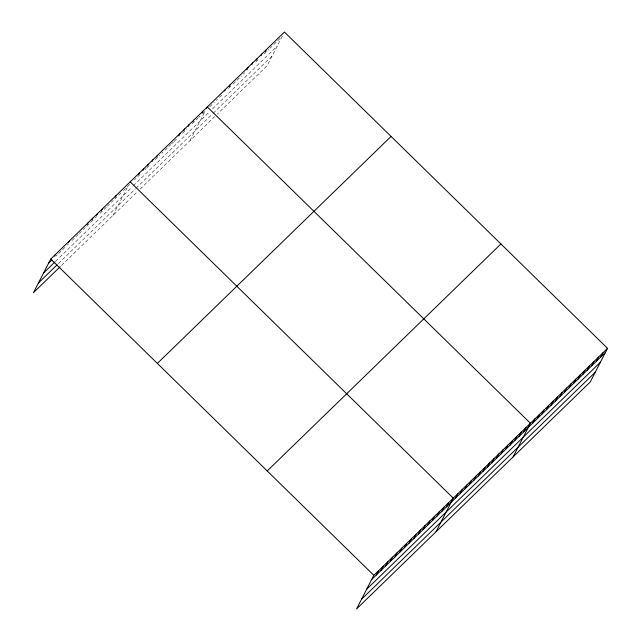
<?xml version="1.0" encoding="UTF-8"?>
<svg xmlns="http://www.w3.org/2000/svg" width="641" height="641" viewBox="0 0 641 641"><rect width="100%" height="100%" fill="white"/><g stroke="black" fill="none" stroke-linecap="round" stroke-linejoin="round"><path stroke-width="0.48" stroke-dasharray="3.21 2.4" d="M112.92 215.488L128.04 186.074M190.04 140.579L205.16 111.165L201.274 114.947M282.28 36.265L267.169 65.67L217.267 114.138M55.919 256.12L57.257 254.822M58.595 253.524L61.264 250.927M62.602 249.629L66.608 245.743M67.273 245.094L68.611 243.796M71.952 240.551L78.627 234.069M79.292 233.42L81.295 231.473M83.298 229.526L85.301 227.579M86.639 226.289L89.307 223.693M90.645 222.395L94.652 218.501M95.317 217.852L96.655 216.554M99.996 213.317L106.67 206.827M107.335 206.178L109.339 204.239M111.342 202.292L113.345 200.345M114.683 199.047L117.351 196.45M118.689 195.152L122.695 191.266M123.36 190.617L129.979 184.183M134.522 179.784L135.812 178.519M137.759 176.636L140.347 174.12M144.89 169.713L146.18 168.447M146.829 167.822L150.723 164.048M155.258 159.641L159.793 155.234M161.74 153.343L163.03 152.085M164.977 150.194L167.573 147.678M168.863 146.42L170.81 144.529M171.459 143.904L173.407 142.014M174.048 141.381L177.942 137.607M182.477 133.2L187.012 128.793M192.196 123.761L194.792 121.237M196.09 119.979L198.029 118.096M198.678 117.463L199.976 116.205M209.695 106.767L214.23 102.36M216.177 100.469L217.475 99.211M219.414 97.32L222.01 94.804M228.492 88.506L231.081 85.99M233.028 84.099L241.449 75.918M243.396 74.027L244.694 72.77M255.711 62.073L258.299 59.549M264.132 53.884L268.675 49.477M269.965 48.219L271.912 46.336M273.859 44.445L276.447 41.929M277.745 40.671L281.631 36.89M55.607 261.288L132.126 186.972M133.416 185.706L209.246 112.063M212.483 108.914L277.297 45.968M58.483 263.499L135.411 188.783M136.06 188.158L212.532 113.882M213.181 113.249L272.153 55.967M61.504 265.422L137.551 191.563M140.139 189.047L214.671 116.662"/><path stroke-width="0.96" d="M607.54 348.335L373.831 575.33L356.556 608.95L590.257 381.964L607.54 348.335L284.444 32.05L50.743 259.036L33.46 292.665L60.174 266.72M54.549 256.184L55.414 254.501M68.571 242.562L69.436 240.88M87.272 224.406L88.138 222.723M91.943 219.863L92.809 218.18M96.615 215.328L97.48 213.645M101.294 210.785L102.159 209.102M115.316 197.172L116.181 195.481M138.408 174.737L139.273 173.054M142.943 170.33L143.808 168.647M147.486 165.923L148.351 164.24M152.021 161.516L152.887 159.833M156.556 157.109L157.422 155.426M178.807 135.924L180.105 133.392M183.775 130.676L184.64 128.985M188.31 126.269L189.175 124.578M192.845 121.862L193.718 120.179M201.923 113.048L202.788 111.366M206.458 108.641L207.323 106.959L530.411 423.244L513.137 456.865M224.606 91.014L225.472 89.331M229.141 86.607L230.007 84.924M246.857 69.829L248.155 67.297M251.825 64.581L252.69 62.89M256.36 60.174L257.225 58.491M260.895 55.767L261.76 54.084M265.43 51.36L266.303 49.678M376.339 575.001L378.51 570.786M381.018 570.458L383.182 566.251M385.69 565.923L387.853 561.708M390.361 561.38L392.532 557.165M395.04 556.845L397.204 552.63M399.712 552.302L401.875 548.087M404.391 547.759L406.554 543.552M409.062 543.223L411.226 539.009M413.733 538.68L415.897 534.466M418.413 534.145L420.576 529.931M423.084 529.602L425.247 525.388M427.755 525.059L429.919 520.853M432.435 520.524L434.598 516.309M437.106 515.981L439.269 511.774M441.777 511.446L443.941 507.231M446.457 506.903L448.62 502.688M436.016 531.774L453.291 498.153L130.203 181.86M455.663 497.961L457.826 493.746M460.198 493.554L462.369 489.339M464.741 489.147L466.904 484.933M469.276 484.74L471.439 480.526M473.811 480.333L475.975 476.119M478.346 475.926L480.51 471.712M482.881 471.52L485.045 467.305M487.424 467.113L489.588 462.898M491.959 462.706L494.123 458.491M496.495 458.299L498.658 454.084M501.03 453.892L503.193 449.686M505.565 449.485L507.728 445.279M510.1 445.078L512.271 440.872M514.643 440.671L516.806 436.465M519.178 436.273L521.341 432.058M523.713 431.866L525.876 427.651M532.783 423.052L534.955 418.837M537.326 418.645L539.49 414.431M541.861 414.238L544.025 410.024M546.396 409.831L548.56 405.617M550.931 405.424L553.095 401.21M555.467 401.018L557.638 396.803M560.01 396.611L562.173 392.404M564.545 392.204L566.708 387.997M569.08 387.797L571.243 383.59M573.615 383.39L575.778 379.184M578.15 378.991L580.313 374.777M582.685 374.584L584.856 370.37M587.228 370.178L589.391 365.963M591.763 365.771L593.927 361.556M596.298 361.364L598.462 357.149M600.833 356.957L602.997 352.742M48.58 263.251L51.913 260.006M43.588 272.954L54.942 261.929M38.452 282.953L57.145 264.797M157.365 363.415L391.066 136.429M267.217 470.951L500.917 243.965M371.668 579.536L605.368 352.55M366.684 589.247L600.385 362.253M361.54 599.247L595.249 372.253M50.743 259.036L373.831 575.33"/></g></svg>
